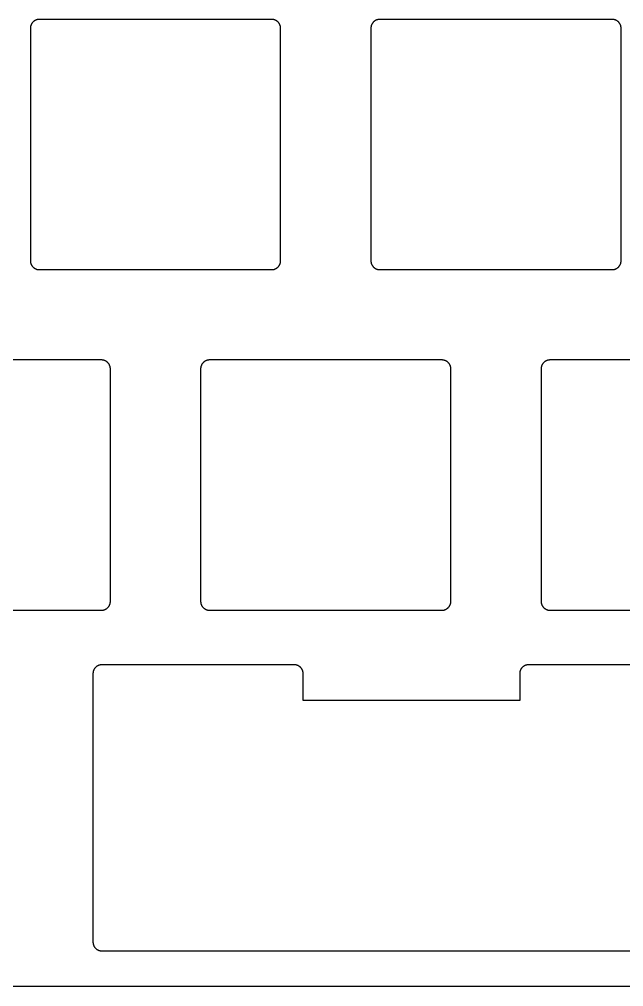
# Model space of a CAD drawing. Header units: millimetres. Extents: x -2014 to -1710, y 1046 to 1151.
# Drawn here: x -1940.9 to -1907.1, y 1051.6 to 1105.7 of the extents above; entities that cross this region are included whole.
import ezdxf

# ---------------------------------------------------------------- set-up
doc = ezdxf.new("R2010")
doc.units = ezdxf.units.MM
doc.layers.add('Layer 01', color=1, linetype='Continuous', true_color=0xff0000)

msp = doc.modelspace()

# ---------------------------------------------------------------- linework, layer by layer
at = {"layer": 'Layer 01', "color": 254, "true_color": 0xcad1ee}
for points in [[(-1939.81549, 1105.705865), (-1939.832561, 1105.705574), (-1939.849611, 1105.7047), (-1939.866622, 1105.703244), (-1939.883574, 1105.701208), (-1939.900445, 1105.698595), (-1939.917218, 1105.695407), (-1939.933872, 1105.691649), (-1939.950389, 1105.687324), (-1939.966748, 1105.682438), (-1939.98293, 1105.676996), (-1939.998917, 1105.671004), (-1940.014691, 1105.664471), (-1940.030232, 1105.657403), (-1940.045523, 1105.649808), (-1940.060545, 1105.641695), (-1940.075282, 1105.633075), (-1940.089716, 1105.623956), (-1940.10383, 1105.61435), (-1940.117608, 1105.604268), (-1940.131034, 1105.593721), (-1940.144092, 1105.582722), (-1940.156767, 1105.571283), (-1940.169044, 1105.559419), (-1940.180908, 1105.547142), (-1940.192347, 1105.534467), (-1940.203346, 1105.521409), (-1940.213893, 1105.507983), (-1940.223975, 1105.494205), (-1940.233581, 1105.480091), (-1940.2427, 1105.465657), (-1940.251321, 1105.45092), (-1940.259433, 1105.435898), (-1940.267028, 1105.420607), (-1940.274096, 1105.405066), (-1940.280629, 1105.389292), (-1940.286621, 1105.373305), (-1940.292063, 1105.357122), (-1940.296949, 1105.340764), (-1940.301274, 1105.324247), (-1940.305032, 1105.307593), (-1940.30822, 1105.29082), (-1940.310833, 1105.273949), (-1940.312869, 1105.256997), (-1940.314325, 1105.239986), (-1940.315199, 1105.222936), (-1940.31549, 1105.205865)], [(-1926.81549, 1105.705865), (-1939.81549, 1105.705865)], [(-1926.31549, 1105.205865), (-1926.315782, 1105.222936), (-1926.316656, 1105.239986), (-1926.318112, 1105.256997), (-1926.320147, 1105.273949), (-1926.322761, 1105.29082), (-1926.325948, 1105.307593), (-1926.329707, 1105.324247), (-1926.334032, 1105.340764), (-1926.338918, 1105.357122), (-1926.34436, 1105.373305), (-1926.350351, 1105.389292), (-1926.356885, 1105.405066), (-1926.363953, 1105.420607), (-1926.371548, 1105.435898), (-1926.37966, 1105.45092), (-1926.388281, 1105.465657), (-1926.397399, 1105.480091), (-1926.407005, 1105.494205), (-1926.417088, 1105.507983), (-1926.427635, 1105.521409), (-1926.438634, 1105.534467), (-1926.450072, 1105.547142), (-1926.461937, 1105.559419), (-1926.474214, 1105.571283), (-1926.486888, 1105.582722), (-1926.499946, 1105.593721), (-1926.513372, 1105.604268), (-1926.52715, 1105.61435), (-1926.541264, 1105.623956), (-1926.555698, 1105.633075), (-1926.570435, 1105.641695), (-1926.585458, 1105.649808), (-1926.600749, 1105.657403), (-1926.61629, 1105.664471), (-1926.632063, 1105.671004), (-1926.64805, 1105.676996), (-1926.664233, 1105.682438), (-1926.680592, 1105.687324), (-1926.697108, 1105.691649), (-1926.713762, 1105.695407), (-1926.730535, 1105.698595), (-1926.747407, 1105.701208), (-1926.764358, 1105.703244), (-1926.781369, 1105.7047), (-1926.79842, 1105.705574), (-1926.81549, 1105.705865)], [(-1920.76549, 1105.705865), (-1920.782561, 1105.705574), (-1920.799611, 1105.7047), (-1920.816622, 1105.703244), (-1920.833574, 1105.701208), (-1920.850445, 1105.698595), (-1920.867218, 1105.695407), (-1920.883872, 1105.691649), (-1920.900389, 1105.687324), (-1920.916748, 1105.682438), (-1920.93293, 1105.676996), (-1920.948917, 1105.671004), (-1920.964691, 1105.664471), (-1920.980232, 1105.657403), (-1920.995523, 1105.649808), (-1921.010545, 1105.641695), (-1921.025282, 1105.633075), (-1921.039716, 1105.623956), (-1921.05383, 1105.61435), (-1921.067608, 1105.604268), (-1921.081034, 1105.593721), (-1921.094092, 1105.582722), (-1921.106767, 1105.571283), (-1921.119044, 1105.559419), (-1921.130908, 1105.547142), (-1921.142347, 1105.534467), (-1921.153346, 1105.521409), (-1921.163893, 1105.507983), (-1921.173975, 1105.494205), (-1921.183581, 1105.480091), (-1921.1927, 1105.465657), (-1921.201321, 1105.45092), (-1921.209433, 1105.435898), (-1921.217028, 1105.420607), (-1921.224096, 1105.405066), (-1921.230629, 1105.389292), (-1921.236621, 1105.373305), (-1921.242063, 1105.357122), (-1921.246949, 1105.340764), (-1921.251274, 1105.324247), (-1921.255032, 1105.307593), (-1921.25822, 1105.29082), (-1921.260833, 1105.273949), (-1921.262869, 1105.256997), (-1921.264325, 1105.239986), (-1921.265199, 1105.222936), (-1921.26549, 1105.205865)], [(-1907.76549, 1105.705865), (-1920.76549, 1105.705865)], [(-1907.26549, 1105.205865), (-1907.265782, 1105.222936), (-1907.266656, 1105.239986), (-1907.268112, 1105.256997), (-1907.270147, 1105.273949), (-1907.272761, 1105.29082), (-1907.275948, 1105.307593), (-1907.279707, 1105.324247), (-1907.284032, 1105.340764), (-1907.288918, 1105.357122), (-1907.29436, 1105.373305), (-1907.300351, 1105.389292), (-1907.306885, 1105.405066), (-1907.313953, 1105.420607), (-1907.321548, 1105.435898), (-1907.32966, 1105.45092), (-1907.338281, 1105.465657), (-1907.347399, 1105.480091), (-1907.357005, 1105.494205), (-1907.367088, 1105.507983), (-1907.377635, 1105.521409), (-1907.388634, 1105.534467), (-1907.400072, 1105.547142), (-1907.411937, 1105.559419), (-1907.424214, 1105.571283), (-1907.436888, 1105.582722), (-1907.449946, 1105.593721), (-1907.463372, 1105.604268), (-1907.47715, 1105.61435), (-1907.491264, 1105.623956), (-1907.505698, 1105.633075), (-1907.520435, 1105.641695), (-1907.535458, 1105.649808), (-1907.550749, 1105.657403), (-1907.56629, 1105.664471), (-1907.582063, 1105.671004), (-1907.59805, 1105.676996), (-1907.614233, 1105.682438), (-1907.630592, 1105.687324), (-1907.647108, 1105.691649), (-1907.663762, 1105.695407), (-1907.680535, 1105.698595), (-1907.697407, 1105.701208), (-1907.714358, 1105.703244), (-1907.731369, 1105.7047), (-1907.74842, 1105.705574), (-1907.76549, 1105.705865)], [(-1940.31549, 1105.205865), (-1940.31549, 1092.205865)], [(-1926.31549, 1104.711898), (-1926.31549, 1105.205865)], [(-1921.26549, 1105.205865), (-1921.26549, 1092.205865)], [(-1907.26549, 1092.205865), (-1907.26549, 1105.205865)], [(-1926.315472, 1104.705858), (-1926.31549, 1104.711898)], [(-1926.315472, 1092.705847), (-1926.315472, 1104.705858)], [(-1926.31549, 1092.699795), (-1926.315472, 1092.705847)], [(-1926.31549, 1092.205865), (-1926.31549, 1092.699795)], [(-1940.31549, 1092.205865), (-1940.315199, 1092.188795), (-1940.314325, 1092.171744), (-1940.312869, 1092.154733), (-1940.310833, 1092.137782), (-1940.30822, 1092.12091), (-1940.305032, 1092.104137), (-1940.301274, 1092.087483), (-1940.296949, 1092.070967), (-1940.292063, 1092.054608), (-1940.286621, 1092.038425), (-1940.280629, 1092.022438), (-1940.274096, 1092.006665), (-1940.267028, 1091.991123), (-1940.259433, 1091.975833), (-1940.251321, 1091.96081), (-1940.2427, 1091.946073), (-1940.233581, 1091.931639), (-1940.223975, 1091.917525), (-1940.213893, 1091.903747), (-1940.203346, 1091.890321), (-1940.192347, 1091.877263), (-1940.180908, 1091.864589), (-1940.169044, 1091.852312), (-1940.156767, 1091.840447), (-1940.144092, 1091.829009), (-1940.131034, 1091.81801), (-1940.117608, 1091.807463), (-1940.10383, 1091.79738), (-1940.089716, 1091.787774), (-1940.075282, 1091.778656), (-1940.060545, 1091.770035), (-1940.045523, 1091.761923), (-1940.030232, 1091.754328), (-1940.014691, 1091.74726), (-1939.998917, 1091.740726), (-1939.98293, 1091.734735), (-1939.966748, 1091.729293), (-1939.950389, 1091.724407), (-1939.933872, 1091.720082), (-1939.917218, 1091.716323), (-1939.900445, 1091.713135), (-1939.883574, 1091.710522), (-1939.866622, 1091.708487), (-1939.849611, 1091.707031), (-1939.832561, 1091.706157), (-1939.81549, 1091.705865)], [(-1926.81549, 1091.705865), (-1926.79842, 1091.706157), (-1926.781369, 1091.707031), (-1926.764358, 1091.708487), (-1926.747407, 1091.710522), (-1926.730535, 1091.713135), (-1926.713762, 1091.716323), (-1926.697108, 1091.720082), (-1926.680592, 1091.724407), (-1926.664233, 1091.729293), (-1926.64805, 1091.734735), (-1926.632063, 1091.740726), (-1926.61629, 1091.74726), (-1926.600749, 1091.754328), (-1926.585458, 1091.761923), (-1926.570435, 1091.770035), (-1926.555698, 1091.778656), (-1926.541264, 1091.787774), (-1926.52715, 1091.79738), (-1926.513372, 1091.807463), (-1926.499946, 1091.81801), (-1926.486888, 1091.829009), (-1926.474214, 1091.840447), (-1926.461937, 1091.852312), (-1926.450072, 1091.864589), (-1926.438634, 1091.877263), (-1926.427635, 1091.890321), (-1926.417088, 1091.903747), (-1926.407005, 1091.917525), (-1926.397399, 1091.931639), (-1926.388281, 1091.946073), (-1926.37966, 1091.96081), (-1926.371548, 1091.975833), (-1926.363953, 1091.991123), (-1926.356885, 1092.006665), (-1926.350351, 1092.022438), (-1926.34436, 1092.038425), (-1926.338918, 1092.054608), (-1926.334032, 1092.070967), (-1926.329707, 1092.087483), (-1926.325948, 1092.104137), (-1926.322761, 1092.12091), (-1926.320147, 1092.137782), (-1926.318112, 1092.154733), (-1926.316656, 1092.171744), (-1926.315782, 1092.188795), (-1926.31549, 1092.205865)], [(-1921.26549, 1092.205865), (-1921.265199, 1092.188795), (-1921.264325, 1092.171744), (-1921.262869, 1092.154733), (-1921.260833, 1092.137782), (-1921.25822, 1092.12091), (-1921.255032, 1092.104137), (-1921.251274, 1092.087483), (-1921.246949, 1092.070967), (-1921.242063, 1092.054608), (-1921.236621, 1092.038425), (-1921.230629, 1092.022438), (-1921.224096, 1092.006665), (-1921.217028, 1091.991123), (-1921.209433, 1091.975833), (-1921.201321, 1091.96081), (-1921.1927, 1091.946073), (-1921.183581, 1091.931639), (-1921.173975, 1091.917525), (-1921.163893, 1091.903747), (-1921.153346, 1091.890321), (-1921.142347, 1091.877263), (-1921.130908, 1091.864589), (-1921.119044, 1091.852312), (-1921.106767, 1091.840447), (-1921.094092, 1091.829009), (-1921.081034, 1091.81801), (-1921.067608, 1091.807463), (-1921.05383, 1091.79738), (-1921.039716, 1091.787774), (-1921.025282, 1091.778656), (-1921.010545, 1091.770035), (-1920.995523, 1091.761923), (-1920.980232, 1091.754328), (-1920.964691, 1091.74726), (-1920.948917, 1091.740726), (-1920.93293, 1091.734735), (-1920.916748, 1091.729293), (-1920.900389, 1091.724407), (-1920.883872, 1091.720082), (-1920.867218, 1091.716323), (-1920.850445, 1091.713135), (-1920.833574, 1091.710522), (-1920.816622, 1091.708487), (-1920.799611, 1091.707031), (-1920.782561, 1091.706157), (-1920.76549, 1091.705865)], [(-1907.76549, 1091.705865), (-1907.74842, 1091.706157), (-1907.731369, 1091.707031), (-1907.714358, 1091.708487), (-1907.697407, 1091.710522), (-1907.680535, 1091.713135), (-1907.663762, 1091.716323), (-1907.647108, 1091.720082), (-1907.630592, 1091.724407), (-1907.614233, 1091.729293), (-1907.59805, 1091.734735), (-1907.582063, 1091.740726), (-1907.56629, 1091.74726), (-1907.550749, 1091.754328), (-1907.535458, 1091.761923), (-1907.520435, 1091.770035), (-1907.505698, 1091.778656), (-1907.491264, 1091.787774), (-1907.47715, 1091.79738), (-1907.463372, 1091.807463), (-1907.449946, 1091.81801), (-1907.436888, 1091.829009), (-1907.424214, 1091.840447), (-1907.411937, 1091.852312), (-1907.400072, 1091.864589), (-1907.388634, 1091.877263), (-1907.377635, 1091.890321), (-1907.367088, 1091.903747), (-1907.357005, 1091.917525), (-1907.347399, 1091.931639), (-1907.338281, 1091.946073), (-1907.32966, 1091.96081), (-1907.321548, 1091.975833), (-1907.313953, 1091.991123), (-1907.306885, 1092.006665), (-1907.300351, 1092.022438), (-1907.29436, 1092.038425), (-1907.288918, 1092.054608), (-1907.284032, 1092.070967), (-1907.279707, 1092.087483), (-1907.275948, 1092.104137), (-1907.272761, 1092.12091), (-1907.270147, 1092.137782), (-1907.268112, 1092.154733), (-1907.266656, 1092.171744), (-1907.265782, 1092.188795), (-1907.26549, 1092.205865)], [(-1939.81549, 1091.705865), (-1939.321523, 1091.705865)], [(-1939.321523, 1091.705865), (-1939.315492, 1091.705847)], [(-1939.315492, 1091.705847), (-1927.315472, 1091.705847)], [(-1927.315472, 1091.705847), (-1927.309421, 1091.705865)], [(-1927.309421, 1091.705865), (-1926.81549, 1091.705865)], [(-1920.76549, 1091.705865), (-1920.271536, 1091.705865)], [(-1920.271536, 1091.705865), (-1920.265504, 1091.705847)], [(-1920.265504, 1091.705847), (-1908.265484, 1091.705847)], [(-1908.265484, 1091.705847), (-1908.259433, 1091.705865)], [(-1908.259433, 1091.705865), (-1907.76549, 1091.705865)], [(-1936.34049, 1086.655865), (-1949.34049, 1086.655865)], [(-1935.84049, 1086.155865), (-1935.840782, 1086.172936), (-1935.841656, 1086.189986), (-1935.843112, 1086.206997), (-1935.845147, 1086.223949), (-1935.847761, 1086.24082), (-1935.850948, 1086.257593), (-1935.854707, 1086.274247), (-1935.859032, 1086.290764), (-1935.863918, 1086.307122), (-1935.86936, 1086.323305), (-1935.875351, 1086.339292), (-1935.881885, 1086.355066), (-1935.888953, 1086.370607), (-1935.896548, 1086.385898), (-1935.90466, 1086.40092), (-1935.913281, 1086.415657), (-1935.922399, 1086.430091), (-1935.932005, 1086.444205), (-1935.942088, 1086.457983), (-1935.952635, 1086.471409), (-1935.963634, 1086.484467), (-1935.975072, 1086.497142), (-1935.986937, 1086.509419), (-1935.999214, 1086.521283), (-1936.011888, 1086.532722), (-1936.024946, 1086.543721), (-1936.038372, 1086.554268), (-1936.05215, 1086.56435), (-1936.066264, 1086.573956), (-1936.080698, 1086.583075), (-1936.095435, 1086.591695), (-1936.110458, 1086.599808), (-1936.125749, 1086.607403), (-1936.14129, 1086.614471), (-1936.157063, 1086.621004), (-1936.17305, 1086.626996), (-1936.189233, 1086.632438), (-1936.205592, 1086.637324), (-1936.222108, 1086.641649), (-1936.238762, 1086.645407), (-1936.255535, 1086.648595), (-1936.272407, 1086.651208), (-1936.289358, 1086.653244), (-1936.306369, 1086.6547), (-1936.32342, 1086.655574), (-1936.34049, 1086.655865)], [(-1930.29049, 1086.655865), (-1930.307561, 1086.655574), (-1930.324611, 1086.6547), (-1930.341622, 1086.653244), (-1930.358574, 1086.651208), (-1930.375445, 1086.648595), (-1930.392218, 1086.645407), (-1930.408872, 1086.641649), (-1930.425389, 1086.637324), (-1930.441748, 1086.632438), (-1930.45793, 1086.626996), (-1930.473917, 1086.621004), (-1930.489691, 1086.614471), (-1930.505232, 1086.607403), (-1930.520523, 1086.599808), (-1930.535545, 1086.591695), (-1930.550282, 1086.583075), (-1930.564716, 1086.573956), (-1930.57883, 1086.56435), (-1930.592608, 1086.554268), (-1930.606034, 1086.543721), (-1930.619092, 1086.532722), (-1930.631767, 1086.521283), (-1930.644044, 1086.509419), (-1930.655908, 1086.497142), (-1930.667347, 1086.484467), (-1930.678346, 1086.471409), (-1930.688893, 1086.457983), (-1930.698975, 1086.444205), (-1930.708581, 1086.430091), (-1930.7177, 1086.415657), (-1930.726321, 1086.40092), (-1930.734433, 1086.385898), (-1930.742028, 1086.370607), (-1930.749096, 1086.355066), (-1930.755629, 1086.339292), (-1930.761621, 1086.323305), (-1930.767063, 1086.307122), (-1930.771949, 1086.290764), (-1930.776274, 1086.274247), (-1930.780032, 1086.257593), (-1930.78322, 1086.24082), (-1930.785833, 1086.223949), (-1930.787869, 1086.206997), (-1930.789325, 1086.189986), (-1930.790199, 1086.172936), (-1930.79049, 1086.155865)], [(-1917.29049, 1086.655865), (-1930.29049, 1086.655865)], [(-1916.79049, 1086.155865), (-1916.790782, 1086.172936), (-1916.791656, 1086.189986), (-1916.793112, 1086.206997), (-1916.795147, 1086.223949), (-1916.797761, 1086.24082), (-1916.800948, 1086.257593), (-1916.804707, 1086.274247), (-1916.809032, 1086.290764), (-1916.813918, 1086.307122), (-1916.81936, 1086.323305), (-1916.825351, 1086.339292), (-1916.831885, 1086.355066), (-1916.838953, 1086.370607), (-1916.846548, 1086.385898), (-1916.85466, 1086.40092), (-1916.863281, 1086.415657), (-1916.872399, 1086.430091), (-1916.882005, 1086.444205), (-1916.892088, 1086.457983), (-1916.902635, 1086.471409), (-1916.913634, 1086.484467), (-1916.925072, 1086.497142), (-1916.936937, 1086.509419), (-1916.949214, 1086.521283), (-1916.961888, 1086.532722), (-1916.974946, 1086.543721), (-1916.988372, 1086.554268), (-1917.00215, 1086.56435), (-1917.016264, 1086.573956), (-1917.030698, 1086.583075), (-1917.045435, 1086.591695), (-1917.060458, 1086.599808), (-1917.075749, 1086.607403), (-1917.09129, 1086.614471), (-1917.107063, 1086.621004), (-1917.12305, 1086.626996), (-1917.139233, 1086.632438), (-1917.155592, 1086.637324), (-1917.172108, 1086.641649), (-1917.188762, 1086.645407), (-1917.205535, 1086.648595), (-1917.222407, 1086.651208), (-1917.239358, 1086.653244), (-1917.256369, 1086.6547), (-1917.27342, 1086.655574), (-1917.29049, 1086.655865)], [(-1911.24049, 1086.655865), (-1911.257561, 1086.655574), (-1911.274611, 1086.6547), (-1911.291622, 1086.653244), (-1911.308574, 1086.651208), (-1911.325445, 1086.648595), (-1911.342218, 1086.645407), (-1911.358872, 1086.641649), (-1911.375389, 1086.637324), (-1911.391748, 1086.632438), (-1911.40793, 1086.626996), (-1911.423917, 1086.621004), (-1911.439691, 1086.614471), (-1911.455232, 1086.607403), (-1911.470523, 1086.599808), (-1911.485545, 1086.591695), (-1911.500282, 1086.583075), (-1911.514716, 1086.573956), (-1911.52883, 1086.56435), (-1911.542608, 1086.554268), (-1911.556034, 1086.543721), (-1911.569092, 1086.532722), (-1911.581767, 1086.521283), (-1911.594044, 1086.509419), (-1911.605908, 1086.497142), (-1911.617347, 1086.484467), (-1911.628346, 1086.471409), (-1911.638893, 1086.457983), (-1911.648975, 1086.444205), (-1911.658581, 1086.430091), (-1911.6677, 1086.415657), (-1911.676321, 1086.40092), (-1911.684433, 1086.385898), (-1911.692028, 1086.370607), (-1911.699096, 1086.355066), (-1911.705629, 1086.339292), (-1911.711621, 1086.323305), (-1911.717063, 1086.307122), (-1911.721949, 1086.290764), (-1911.726274, 1086.274247), (-1911.730032, 1086.257593), (-1911.73322, 1086.24082), (-1911.735833, 1086.223949), (-1911.737869, 1086.206997), (-1911.739325, 1086.189986), (-1911.740199, 1086.172936), (-1911.74049, 1086.155865)], [(-1898.24049, 1086.655865), (-1911.24049, 1086.655865)], [(-1935.84049, 1073.155865), (-1935.84049, 1086.155865)], [(-1930.79049, 1086.155865), (-1930.79049, 1073.155865)], [(-1916.79049, 1085.6608), (-1916.79049, 1086.155865)], [(-1911.74049, 1086.155865), (-1911.74049, 1073.155865)], [(-1916.790478, 1085.655892), (-1916.79049, 1085.6608)], [(-1916.790478, 1073.655856), (-1916.790478, 1085.655892)], [(-1916.79049, 1073.650918), (-1916.790478, 1073.655856)], [(-1916.79049, 1073.155865), (-1916.79049, 1073.650918)], [(-1936.34049, 1072.655865), (-1936.32342, 1072.656157), (-1936.306369, 1072.657031), (-1936.289358, 1072.658487), (-1936.272407, 1072.660522), (-1936.255535, 1072.663135), (-1936.238762, 1072.666323), (-1936.222108, 1072.670082), (-1936.205592, 1072.674407), (-1936.189233, 1072.679293), (-1936.17305, 1072.684735), (-1936.157063, 1072.690726), (-1936.14129, 1072.69726), (-1936.125749, 1072.704328), (-1936.110458, 1072.711923), (-1936.095435, 1072.720035), (-1936.080698, 1072.728656), (-1936.066264, 1072.737774), (-1936.05215, 1072.74738), (-1936.038372, 1072.757463), (-1936.024946, 1072.76801), (-1936.011888, 1072.779009), (-1935.999214, 1072.790447), (-1935.986937, 1072.802312), (-1935.975072, 1072.814589), (-1935.963634, 1072.827263), (-1935.952635, 1072.840321), (-1935.942088, 1072.853747), (-1935.932005, 1072.867525), (-1935.922399, 1072.881639), (-1935.913281, 1072.896073), (-1935.90466, 1072.91081), (-1935.896548, 1072.925833), (-1935.888953, 1072.941123), (-1935.881885, 1072.956665), (-1935.875351, 1072.972438), (-1935.86936, 1072.988425), (-1935.863918, 1073.004608), (-1935.859032, 1073.020967), (-1935.854707, 1073.037483), (-1935.850948, 1073.054137), (-1935.847761, 1073.07091), (-1935.845147, 1073.087782), (-1935.843112, 1073.104733), (-1935.841656, 1073.121744), (-1935.840782, 1073.138795), (-1935.84049, 1073.155865)], [(-1930.79049, 1073.155865), (-1930.790199, 1073.138795), (-1930.789325, 1073.121744), (-1930.787869, 1073.104733), (-1930.785833, 1073.087782), (-1930.78322, 1073.07091), (-1930.780032, 1073.054137), (-1930.776274, 1073.037483), (-1930.771949, 1073.020967), (-1930.767063, 1073.004608), (-1930.761621, 1072.988425), (-1930.755629, 1072.972438), (-1930.749096, 1072.956665), (-1930.742028, 1072.941123), (-1930.734433, 1072.925833), (-1930.726321, 1072.91081), (-1930.7177, 1072.896073), (-1930.708581, 1072.881639), (-1930.698975, 1072.867525), (-1930.688893, 1072.853747), (-1930.678346, 1072.840321), (-1930.667347, 1072.827263), (-1930.655908, 1072.814589), (-1930.644044, 1072.802312), (-1930.631767, 1072.790447), (-1930.619092, 1072.779009), (-1930.606034, 1072.76801), (-1930.592608, 1072.757463), (-1930.57883, 1072.74738), (-1930.564716, 1072.737774), (-1930.550282, 1072.728656), (-1930.535545, 1072.720035), (-1930.520523, 1072.711923), (-1930.505232, 1072.704328), (-1930.489691, 1072.69726), (-1930.473917, 1072.690726), (-1930.45793, 1072.684735), (-1930.441748, 1072.679293), (-1930.425389, 1072.674407), (-1930.408872, 1072.670082), (-1930.392218, 1072.666323), (-1930.375445, 1072.663135), (-1930.358574, 1072.660522), (-1930.341622, 1072.658487), (-1930.324611, 1072.657031), (-1930.307561, 1072.656157), (-1930.29049, 1072.655865)], [(-1917.29049, 1072.655865), (-1917.27342, 1072.656157), (-1917.256369, 1072.657031), (-1917.239358, 1072.658487), (-1917.222407, 1072.660522), (-1917.205535, 1072.663135), (-1917.188762, 1072.666323), (-1917.172108, 1072.670082), (-1917.155592, 1072.674407), (-1917.139233, 1072.679293), (-1917.12305, 1072.684735), (-1917.107063, 1072.690726), (-1917.09129, 1072.69726), (-1917.075749, 1072.704328), (-1917.060458, 1072.711923), (-1917.045435, 1072.720035), (-1917.030698, 1072.728656), (-1917.016264, 1072.737774), (-1917.00215, 1072.74738), (-1916.988372, 1072.757463), (-1916.974946, 1072.76801), (-1916.961888, 1072.779009), (-1916.949214, 1072.790447), (-1916.936937, 1072.802312), (-1916.925072, 1072.814589), (-1916.913634, 1072.827263), (-1916.902635, 1072.840321), (-1916.892088, 1072.853747), (-1916.882005, 1072.867525), (-1916.872399, 1072.881639), (-1916.863281, 1072.896073), (-1916.85466, 1072.91081), (-1916.846548, 1072.925833), (-1916.838953, 1072.941123), (-1916.831885, 1072.956665), (-1916.825351, 1072.972438), (-1916.81936, 1072.988425), (-1916.813918, 1073.004608), (-1916.809032, 1073.020967), (-1916.804707, 1073.037483), (-1916.800948, 1073.054137), (-1916.797761, 1073.07091), (-1916.795147, 1073.087782), (-1916.793112, 1073.104733), (-1916.791656, 1073.121744), (-1916.790782, 1073.138795), (-1916.79049, 1073.155865)], [(-1911.74049, 1073.155865), (-1911.740199, 1073.138795), (-1911.739325, 1073.121744), (-1911.737869, 1073.104733), (-1911.735833, 1073.087782), (-1911.73322, 1073.07091), (-1911.730032, 1073.054137), (-1911.726274, 1073.037483), (-1911.721949, 1073.020967), (-1911.717063, 1073.004608), (-1911.711621, 1072.988425), (-1911.705629, 1072.972438), (-1911.699096, 1072.956665), (-1911.692028, 1072.941123), (-1911.684433, 1072.925833), (-1911.676321, 1072.91081), (-1911.6677, 1072.896073), (-1911.658581, 1072.881639), (-1911.648975, 1072.867525), (-1911.638893, 1072.853747), (-1911.628346, 1072.840321), (-1911.617347, 1072.827263), (-1911.605908, 1072.814589), (-1911.594044, 1072.802312), (-1911.581767, 1072.790447), (-1911.569092, 1072.779009), (-1911.556034, 1072.76801), (-1911.542608, 1072.757463), (-1911.52883, 1072.74738), (-1911.514716, 1072.737774), (-1911.500282, 1072.728656), (-1911.485545, 1072.720035), (-1911.470523, 1072.711923), (-1911.455232, 1072.704328), (-1911.439691, 1072.69726), (-1911.423917, 1072.690726), (-1911.40793, 1072.684735), (-1911.391748, 1072.679293), (-1911.375389, 1072.674407), (-1911.358872, 1072.670082), (-1911.342218, 1072.666323), (-1911.325445, 1072.663135), (-1911.308574, 1072.660522), (-1911.291622, 1072.658487), (-1911.274611, 1072.657031), (-1911.257561, 1072.656157), (-1911.24049, 1072.655865)], [(-1949.34049, 1072.655865), (-1936.34049, 1072.655865)], [(-1930.29049, 1072.655865), (-1917.29049, 1072.655865)], [(-1911.24049, 1072.655865), (-1898.24049, 1072.655865)], [(-1936.315441, 1069.609283), (-1936.332512, 1069.608991), (-1936.349563, 1069.608117), (-1936.366575, 1069.606661), (-1936.383526, 1069.604626), (-1936.400399, 1069.602012), (-1936.417172, 1069.598824), (-1936.433826, 1069.595066), (-1936.450343, 1069.590741), (-1936.466702, 1069.585854), (-1936.482885, 1069.580412), (-1936.498873, 1069.574421), (-1936.514646, 1069.567887), (-1936.530188, 1069.560818), (-1936.545479, 1069.553223), (-1936.560502, 1069.54511), (-1936.575239, 1069.536489), (-1936.589673, 1069.52737), (-1936.603787, 1069.517764), (-1936.617566, 1069.507681), (-1936.630991, 1069.497134), (-1936.644049, 1069.486134), (-1936.656724, 1069.474695), (-1936.669001, 1069.46283), (-1936.680866, 1069.450553), (-1936.692304, 1069.437877), (-1936.703303, 1069.424819), (-1936.71385, 1069.411393), (-1936.723933, 1069.397614), (-1936.733539, 1069.383499), (-1936.742657, 1069.369065), (-1936.751278, 1069.354327), (-1936.75939, 1069.339304), (-1936.766984, 1069.324013), (-1936.774052, 1069.308471), (-1936.780586, 1069.292697), (-1936.786577, 1069.276709), (-1936.792018, 1069.260526), (-1936.796904, 1069.244167), (-1936.801229, 1069.22765), (-1936.804987, 1069.210996), (-1936.808174, 1069.194222), (-1936.810787, 1069.17735), (-1936.812822, 1069.160398), (-1936.814277, 1069.143387), (-1936.815151, 1069.126336), (-1936.815441, 1069.109265)], [(-1925.55292, 1069.609283), (-1936.315441, 1069.609283)], [(-1925.05292, 1069.109283), (-1925.053212, 1069.126353), (-1925.054086, 1069.143404), (-1925.055542, 1069.160415), (-1925.057577, 1069.177366), (-1925.060191, 1069.194238), (-1925.063378, 1069.211011), (-1925.067137, 1069.227665), (-1925.071462, 1069.244181), (-1925.076348, 1069.26054), (-1925.08179, 1069.276723), (-1925.087781, 1069.29271), (-1925.094315, 1069.308483), (-1925.101383, 1069.324025), (-1925.108978, 1069.339315), (-1925.11709, 1069.354338), (-1925.125711, 1069.369075), (-1925.134829, 1069.383509), (-1925.144435, 1069.397623), (-1925.154518, 1069.411401), (-1925.165065, 1069.424827), (-1925.176064, 1069.437885), (-1925.187502, 1069.450559), (-1925.199367, 1069.462836), (-1925.211644, 1069.474701), (-1925.224318, 1069.486139), (-1925.237376, 1069.497139), (-1925.250802, 1069.507685), (-1925.26458, 1069.517768), (-1925.278694, 1069.527374), (-1925.293128, 1069.536493), (-1925.307865, 1069.545113), (-1925.322888, 1069.553226), (-1925.338179, 1069.56082), (-1925.35372, 1069.567889), (-1925.369493, 1069.574422), (-1925.38548, 1069.580413), (-1925.401663, 1069.585855), (-1925.418022, 1069.590742), (-1925.434538, 1069.595066), (-1925.451192, 1069.598825), (-1925.467965, 1069.602013), (-1925.484837, 1069.604626), (-1925.501788, 1069.606662), (-1925.518799, 1069.608117), (-1925.53585, 1069.608991), (-1925.55292, 1069.609283)], [(-1912.439465, 1069.609283), (-1912.456535, 1069.608991), (-1912.473586, 1069.608117), (-1912.490597, 1069.606662), (-1912.507548, 1069.604626), (-1912.52442, 1069.602013), (-1912.541193, 1069.598825), (-1912.557847, 1069.595066), (-1912.574363, 1069.590742), (-1912.590722, 1069.585855), (-1912.606905, 1069.580413), (-1912.622892, 1069.574422), (-1912.638665, 1069.567889), (-1912.654207, 1069.56082), (-1912.669497, 1069.553226), (-1912.68452, 1069.545113), (-1912.699257, 1069.536493), (-1912.713691, 1069.527374), (-1912.727805, 1069.517768), (-1912.741583, 1069.507685), (-1912.755009, 1069.497139), (-1912.768067, 1069.486139), (-1912.780741, 1069.474701), (-1912.793018, 1069.462836), (-1912.804883, 1069.450559), (-1912.816321, 1069.437885), (-1912.827321, 1069.424827), (-1912.837867, 1069.411401), (-1912.84795, 1069.397623), (-1912.857556, 1069.383509), (-1912.866675, 1069.369075), (-1912.875295, 1069.354338), (-1912.883407, 1069.339315), (-1912.891002, 1069.324025), (-1912.898071, 1069.308483), (-1912.904604, 1069.29271), (-1912.910595, 1069.276723), (-1912.916037, 1069.26054), (-1912.920924, 1069.244181), (-1912.925248, 1069.227665), (-1912.929007, 1069.211011), (-1912.932195, 1069.194238), (-1912.934808, 1069.177366), (-1912.936844, 1069.160415), (-1912.938299, 1069.143404), (-1912.939173, 1069.126353), (-1912.939465, 1069.109283)], [(-1901.676944, 1069.609283), (-1912.439465, 1069.609283)], [(-1936.815441, 1069.109265), (-1936.815433, 1054.105857)], [(-1925.05292, 1067.60587), (-1925.05292, 1069.109283)], [(-1912.939465, 1069.109283), (-1912.939465, 1067.60587)], [(-1912.939465, 1067.60587), (-1925.05292, 1067.60587)], [(-1936.815433, 1054.105857), (-1936.815141, 1054.088787), (-1936.814267, 1054.071736), (-1936.812811, 1054.054725), (-1936.810776, 1054.037774), (-1936.808162, 1054.020902), (-1936.804975, 1054.004129), (-1936.801216, 1053.987475), (-1936.796891, 1053.970959), (-1936.792005, 1053.9546), (-1936.786563, 1053.938418), (-1936.780572, 1053.92243), (-1936.774038, 1053.906657), (-1936.76697, 1053.891116), (-1936.759375, 1053.875825), (-1936.751263, 1053.860802), (-1936.742642, 1053.846065), (-1936.733524, 1053.831632), (-1936.723918, 1053.817517), (-1936.713835, 1053.803739), (-1936.703288, 1053.790313), (-1936.692289, 1053.777256), (-1936.680851, 1053.764581), (-1936.668986, 1053.752304), (-1936.656709, 1053.740439), (-1936.644034, 1053.729001), (-1936.630977, 1053.718002), (-1936.617551, 1053.707455), (-1936.603773, 1053.697373), (-1936.589659, 1053.687766), (-1936.575225, 1053.678648), (-1936.560488, 1053.670027), (-1936.545465, 1053.661915), (-1936.530174, 1053.65432), (-1936.514633, 1053.647252), (-1936.49886, 1053.640718), (-1936.482872, 1053.634727), (-1936.46669, 1053.629285), (-1936.450331, 1053.624399), (-1936.433815, 1053.620074), (-1936.417161, 1053.616315), (-1936.400388, 1053.613128), (-1936.383516, 1053.610514), (-1936.366565, 1053.608479), (-1936.349554, 1053.607023), (-1936.332503, 1053.606149), (-1936.315433, 1053.605857)], [(-1936.315433, 1053.605857), (-1901.676944, 1053.605857)], [(-1786.469375, 1051.605856), (-1956.3366, 1051.605856)]]:
    msp.add_lwpolyline(points, dxfattribs=at)

doc.saveas('drawing.dxf')
